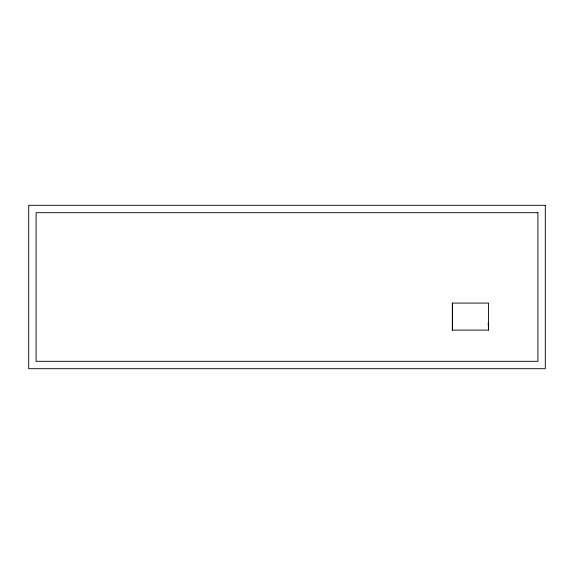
<?xml version="1.0" encoding="UTF-8"?>
<svg xmlns="http://www.w3.org/2000/svg" width="574" height="574" viewBox="0 0 574 574"><rect width="100%" height="100%" fill="white"/><g stroke="black" fill="none" stroke-linecap="round" stroke-linejoin="round"><path stroke-width="0.86" d="M452.599 312.665L452.405 330.093L488.546 330.093L488.546 303.079L452.377 303.079L452.377 330.093L452.377 303.079M488.173 323.126L488.546 330.093M545.3 205.305L28.7 205.305L28.7 368.695L545.3 368.695L545.3 205.305M537.917 212.689L36.083 212.689L36.083 361.311L537.917 361.311L537.917 212.689"/></g></svg>
